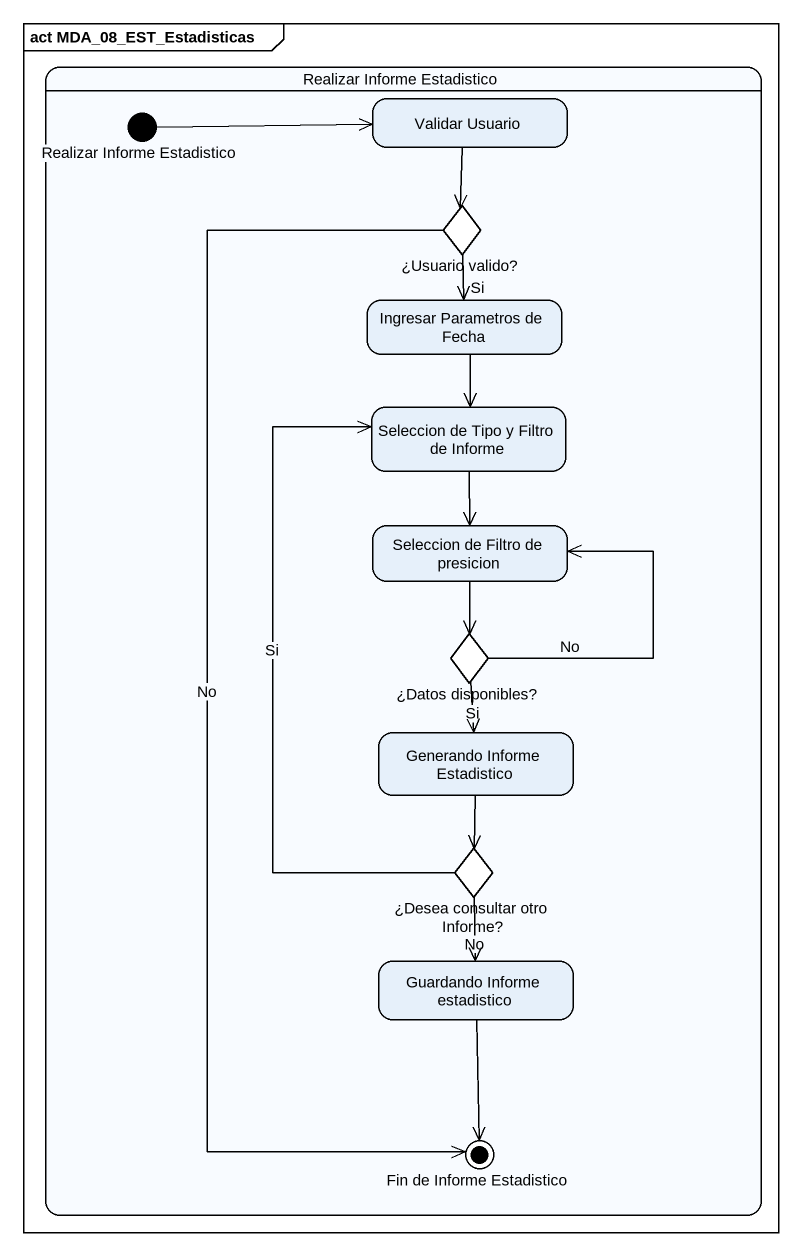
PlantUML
@startuml
mainframe act MDA_08_EST_Estadisticas
hide empty description
state "Realizar Informe Estadistico" as Realizar_Informe_Estadistico {
  state "Realizar Informe Estadistico" as Realizar_Informe_Estadistico_2 <<start>>
  state "Validar Usuario" as Validar_Usuario
  state "¿Usuario valido?" as Usuario_valido <<choice>>
  state "Ingresar Parametros de Fecha" as Ingresar_Parametros_de_Fecha
  state "Seleccion de Tipo y Filtro de Informe" as Seleccion_de_Tipo_y_Filtro
  state "Seleccion de Filtro de presicion" as Seleccion_de_Filtro_de
  state "¿Datos disponibles?" as Datos_disponibles <<choice>>
  state "Generando Informe Estadistico" as Generando_Informe
  state "¿Desea consultar otro Informe?" as Desea_consultar_otro_Informe <<choice>>
  state "Guardando Informe estadistico" as Guardando_Informe
  state "Fin de Informe Estadistico" as Fin_de_Informe_Estadistico <<end>>
}
Realizar_Informe_Estadistico_2 -right-> Validar_Usuario
Validar_Usuario --> Usuario_valido
Usuario_valido --> Ingresar_Parametros_de_Fecha : Si
Usuario_valido --> Fin_de_Informe_Estadistico : No
Ingresar_Parametros_de_Fecha --> Seleccion_de_Tipo_y_Filtro
Seleccion_de_Tipo_y_Filtro --> Seleccion_de_Filtro_de
Seleccion_de_Filtro_de --> Datos_disponibles
Datos_disponibles -up-> Seleccion_de_Filtro_de : No
Datos_disponibles --> Generando_Informe : Si
Generando_Informe --> Desea_consultar_otro_Informe
Desea_consultar_otro_Informe -up-> Seleccion_de_Tipo_y_Filtro : Si
Desea_consultar_otro_Informe --> Guardando_Informe : No
Guardando_Informe --> Fin_de_Informe_Estadistico
@enduml
